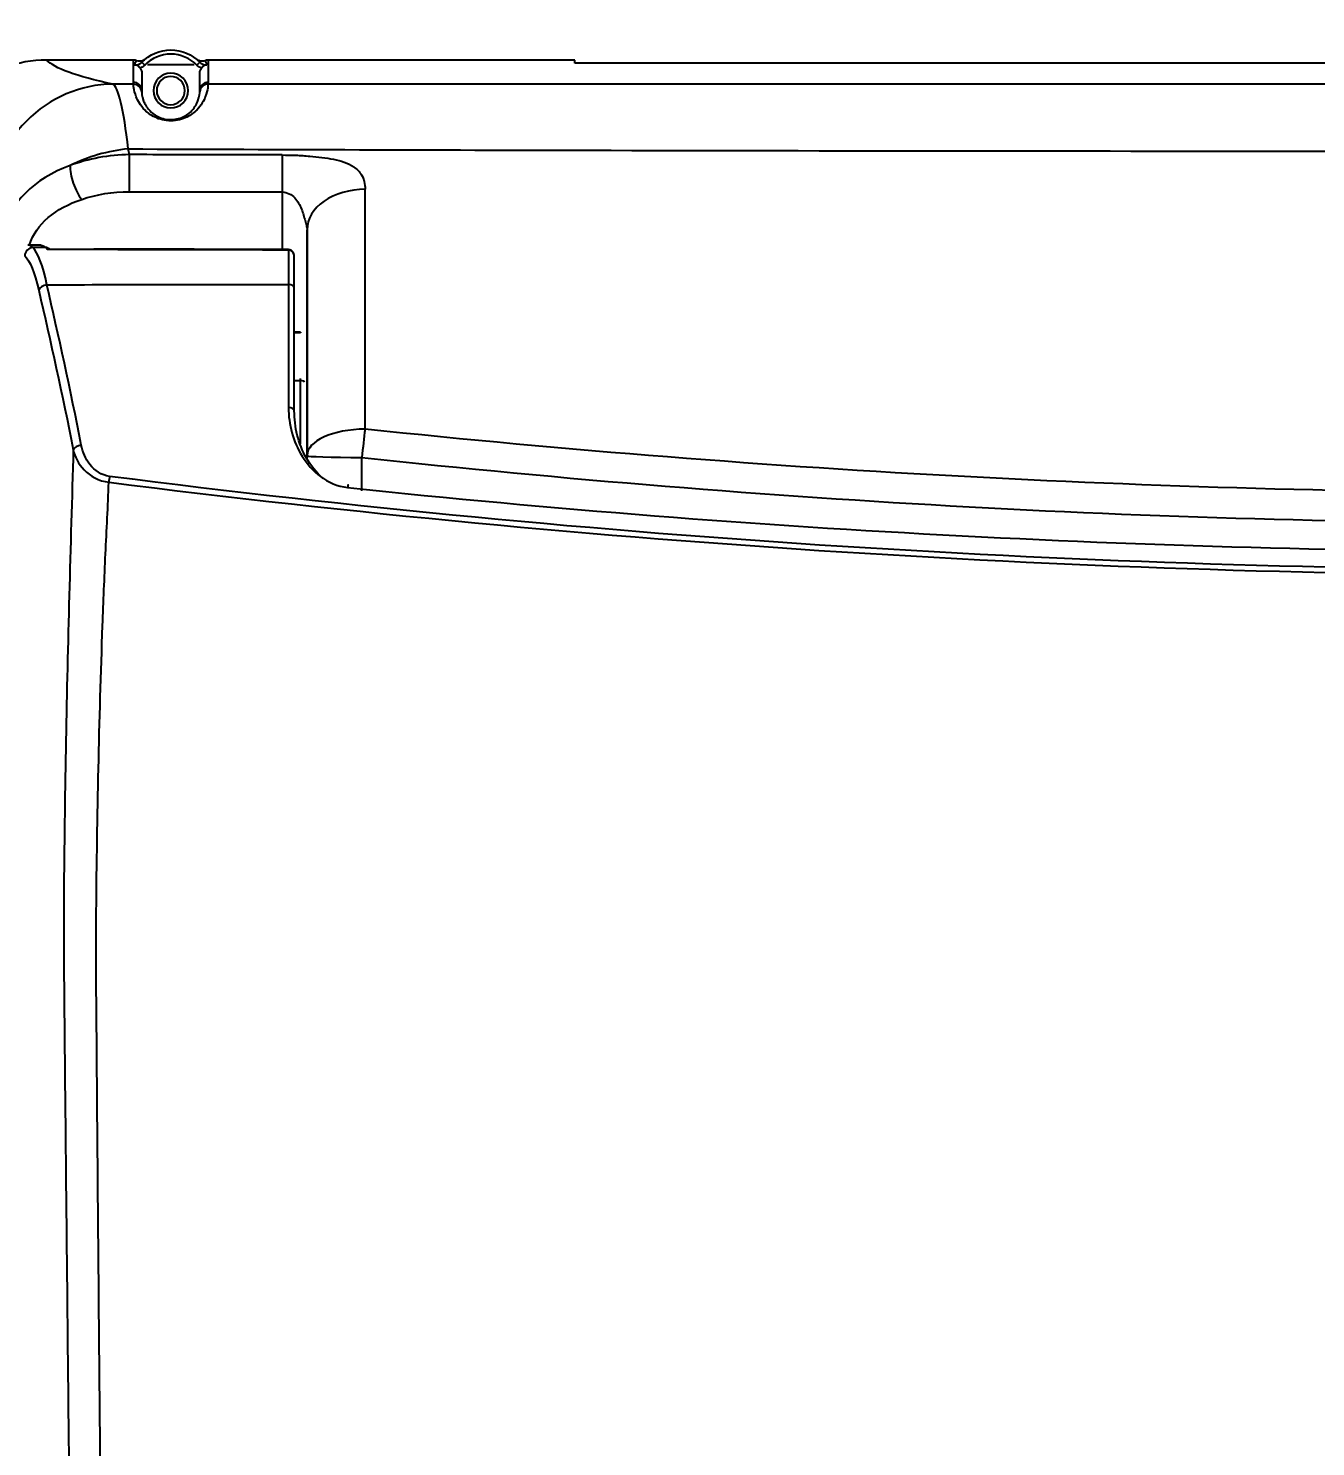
# Model space of a CAD drawing. Header units: millimetres. Extents: x 28 to 2369, y -329 to 1679.
# Drawn here: x 1037.6 to 1193, y 1214.6 to 1385.9 of the extents above; entities that cross this region are included whole.
import ezdxf

# ---------------------------------------------------------------- set-up
doc = ezdxf.new("R2010")
doc.units = ezdxf.units.MM
doc.layers.get('Defpoints').update_dxf_attribs({"linetype": 'CONTINUOUS'})
doc.layers.add('1LINE', color=7, linetype='CONTINUOUS')
doc.styles.add('Annotative', font='malgun.ttf')
doc.dimstyles.new('WOO', dxfattribs={"dimtxt": 20, "dimasz": 2, "dimexe": 1.25, "dimexo": 0.3, "dimgap": 1, "dimtad": 1, "dimdec": 1, "dimzin": 1, "dimdsep": 46, "dimtxsty": 'Annotative', "dimcen": 0, "dimclrd": 1, "dimclre": 1, "dimclrt": 2, "dimadec": 0, "dimazin": 0, "dimtfac": 1, "dimtdec": 1, "dimtofl": 0, "dimtmove": 0, "dimatfit": 3, "dimfxl": 0, "dimarcsym": 0})

# ---------------------------------------------------------------- blocks, each defined once
blk = doc.blocks.new('*D10')
at = {"layer": '1LINE', "color": 1, "lineweight": -2}
for p, q in [((959.77, 1338.15), (959.77, 1509.31)), ((1424.69, 1367.08), (1424.69, 1509.31)), ((961.77, 1508.06), (1422.69, 1508.06))]:
    blk.add_line(p, q, dxfattribs=at)
at = {"layer": '1LINE', "color": 1}
for points in [[(961.77, 1508.39), (961.77, 1507.73), (959.77, 1508.06)], [(1422.69, 1508.39), (1422.69, 1507.73), (1424.69, 1508.06)]]:
    blk.add_solid(points, dxfattribs=at)
at = {"layer": 'Defpoints', "color": 0}
for p in [(1424.69, 1508.06), (1424.69, 1366.78), (959.77, 1337.85)]:
    blk.add_point(p, dxfattribs=at)
at = {"layer": '1LINE', "color": 2, "insert": (1192.23, 1519.39), "char_height": 20, "attachment_point": 5, "style": 'Annotative'}
blk.add_mtext('464', dxfattribs=at)
blk = doc.blocks.new('*D16')
at = {"layer": '1LINE', "color": 1, "lineweight": -2}
for p, q in [((1025.13, 1370.2), (1025.13, 1452.57)), ((1424.69, 1367.58), (1424.69, 1452.57)), ((1027.13, 1451.32), (1422.69, 1451.32))]:
    blk.add_line(p, q, dxfattribs=at)
at = {"layer": '1LINE', "color": 1}
for points in [[(1027.13, 1451.65), (1027.13, 1450.99), (1025.13, 1451.32)], [(1422.69, 1451.65), (1422.69, 1450.99), (1424.69, 1451.32)]]:
    blk.add_solid(points, dxfattribs=at)
at = {"layer": 'Defpoints', "color": 0}
for p in [(1424.69, 1451.32), (1025.13, 1369.9), (1424.69, 1367.28)]:
    blk.add_point(p, dxfattribs=at)
at = {"layer": '1LINE', "color": 2, "insert": (1224.91, 1462.65), "char_height": 20, "attachment_point": 5, "style": 'Annotative'}
blk.add_mtext('400', dxfattribs=at)

msp = doc.modelspace()

# ---------------------------------------------------------------- linework, layer by layer
at = {"layer": '1LINE'}
for p, q in [((1039.85, 1382.03), (1039.85, 1382.03)), ((1050.33, 1382.03), (1050.33, 1382.03)), ((1051.32, 1381.77), (1051.68, 1381.42)), ((1058.34, 1381.77), (1057.98, 1381.42)), ((1059.33, 1382.03), (1059.33, 1382.03)), ((1039.17, 1359.69), (1037.65, 1359.69)), ((1069.04, 1359.15), (1069.04, 1359.13)), ((1069.04, 1359.14), (1069.04, 1359.13)), ((1070.48, 1349.17), (1069.74, 1349.17)), ((1070.48, 1349.17), (1070.48, 1349.1)), ((1070.48, 1349.1), (1069.74, 1349.1)), ((1071.28, 1340.21), (1071.28, 1347.31)), ((1070.48, 1343.33), (1069.74, 1343.33)), ((1070.48, 1343.33), (1070.48, 1343.59)), ((1070.48, 1335.7), (1070.48, 1343.33)), ((1071.28, 1333.99), (1071.28, 1340.21))]:
    msp.add_line(p, q, dxfattribs=at)
at = {"layer": '1LINE', "extrusion": (0, 0, -1)}
for radius in [2.1, 1.7]:
    msp.add_circle((-1054.83, 1378.35), radius, dxfattribs=at)
msp.add_arc((-1054.83, 1378.35), 4.9, 44.2712, 135.7288, dxfattribs=at)
at = {"layer": '1LINE'}
msp.add_arc((1054.83, 1378.35), 4.4, 44.2712, 135.7288, dxfattribs=at)
for centre, major_axis, ratio, start_param, end_param in [((1047.85, 1364.14), (-3.18, -14.66), 0.983811, 3.358362, 4.929434), ((1050.33, 1378.35), (1, 0), 0.999257, 0, 1.570796), ((1050.32, 1378.12), (0.999, 0.049), 0.999255, 0.00792, 1.508694), ((1059.33, 1378.35), (-1, 0), 0.999257, 4.712389, 6.283185), ((1059.34, 1378.14), (-0.999, 0.049), 0.999255, 4.774363, 6.283258), ((1049.66, 1360.23), (-14.64, -3.25), 0.730475, 4.549319, 5.041896), ((1049.83, 1368.42), (0.01, 3), 0.002155, 3.849771, 5.535886), ((1044.07, 1367.49), (-0.98, 2.84), 0.351197, 0.761712, 2.364684), ((1038.19, 1358.42), (0.665, 0.747), 0.957771, 0.748405, 2.308125), ((1039.72, 1358.91), (-0.331, -0.374), 0.957574, 3.044498, 3.88758), ((1039.88, 1354.29), (0.975, 0.221), 0.610565, 1.424869, 2.840821), ((1069.04, 1354.51), (0.7, 0), 0.620566, 0, 1.564529), ((1070.48, 1343.16), (-0.5, 0), 0.344065, 3.141593, 4.712389), ((1069.04, 1339.69), (0.7, 0), 0.550879, 0, 1.565114), ((1078.28, 1334.28), (-7, 0), 0.457169, 4.713059, 6.283185), ((1078.28, 1334.28), (-0.7, -6.97), 0.05184, 4.240205, 4.749417), ((1044.02, 1335.03), (0.981, 0.193), 0.51643, 1.4634, 2.832714), ((1078.28, 1334.28), (-7, 0), 0.031728, 0, 1.515537), ((1047.44, 1331.27), (0.127, 0.992), 0.06864, 1.044003, 1.778628), ((1076.15, 1330.07), (0.073, 0.696), 0.057396, 5.24814, 7.325621)]:
    msp.add_ellipse(centre, major_axis=major_axis, ratio=ratio, start_param=start_param, end_param=end_param, dxfattribs=at)
for points, knots in [([(1039.85, 1382.03), (1036.37, 1382.03), (1032.99, 1380.81), (1027.64, 1376.41), (1025.8, 1373.31), (1025.13, 1369.9)], [0, 0, 0, 0, 0.5, 0.5, 1, 1, 1, 1]), ([(1050.33, 1382.03), (1049.99, 1382.03), (1049.66, 1382.03), (1047.99, 1382.03), (1046.66, 1382.03), (1043.5, 1382.03), (1041.67, 1382.03), (1039.85, 1382.03)], [0, 0, 0, 0, 0.095408, 0.095408, 0.47704, 0.47704, 1, 1, 1, 1]), ([(1050.33, 1379.35), (1050.33, 1379.37), (1050.33, 1379.4), (1050.33, 1379.53), (1050.33, 1379.63), (1050.33, 1380.14), (1050.33, 1380.55), (1050.33, 1381.17), (1050.33, 1381.37), (1050.33, 1381.73), (1050.33, 1381.88), (1050.33, 1382.03)], [0, 0, 0, 0, 0.028756, 0.028756, 0.143779, 0.143779, 0.603873, 0.603873, 0.831445, 0.831445, 1, 1, 1, 1]), ([(1050.46, 1381.47), (1050.48, 1381.51), (1050.5, 1381.55), (1050.54, 1381.63), (1050.56, 1381.68), (1050.62, 1381.8), (1050.66, 1381.88), (1050.69, 1381.96)], [0, 0, 0, 0, 0.219241, 0.219241, 0.502581, 0.502581, 1, 1, 1, 1]), ([(1050.46, 1381.47), (1050.55, 1381.46), (1050.64, 1381.46), (1050.84, 1381.49), (1050.95, 1381.52), (1051.15, 1381.62), (1051.24, 1381.69), (1051.32, 1381.77)], [0, 0, 0, 0, 0.277359, 0.277359, 0.638635, 0.638635, 1, 1, 1, 1]), ([(1051.7, 1382.12), (1051.61, 1382.05), (1051.51, 1381.99), (1051.3, 1381.91), (1051.19, 1381.89), (1050.97, 1381.89), (1050.85, 1381.9), (1050.73, 1381.94), (1050.71, 1381.95), (1050.69, 1381.96)], [0, 0, 0, 0, 0.316464, 0.316464, 0.632868, 0.632868, 0.949051, 0.949051, 1, 1, 1, 1]), ([(1051.7, 1382.12), (1051.64, 1382.07), (1051.58, 1382.01), (1051.48, 1381.92), (1051.44, 1381.89), (1051.37, 1381.82), (1051.35, 1381.8), (1051.32, 1381.77)], [0, 0, 0, 0, 0.50137, 0.50137, 0.784776, 0.784776, 1, 1, 1, 1]), ([(1058.96, 1381.96), (1058.86, 1381.92), (1058.74, 1381.89), (1058.52, 1381.88), (1058.41, 1381.9), (1058.19, 1381.97), (1058.09, 1382.02), (1057.98, 1382.09), (1057.97, 1382.11), (1057.96, 1382.12)], [0, 0, 0, 0, 0.315934, 0.315934, 0.631961, 0.631961, 0.948252, 0.948252, 1, 1, 1, 1]), ([(1058.34, 1381.77), (1058.31, 1381.8), (1058.28, 1381.82), (1058.22, 1381.89), (1058.18, 1381.92), (1058.08, 1382.01), (1058.02, 1382.07), (1057.96, 1382.12)], [0, 0, 0, 0, 0.215224, 0.215224, 0.49863, 0.49863, 1, 1, 1, 1]), ([(1058.34, 1381.77), (1058.41, 1381.69), (1058.51, 1381.62), (1058.71, 1381.52), (1058.82, 1381.49), (1059.02, 1381.46), (1059.1, 1381.46), (1059.19, 1381.47)], [0, 0, 0, 0, 0.361385, 0.361385, 0.72268, 0.72268, 1, 1, 1, 1]), ([(1059.33, 1382.03), (1059.27, 1382.03), (1059.2, 1382.02), (1059.08, 1382), (1059.02, 1381.98), (1058.96, 1381.96)], [0, 0, 0, 0, 0.500003, 0.500003, 1, 1, 1, 1]), ([(1058.96, 1381.96), (1059, 1381.88), (1059.04, 1381.8), (1059.1, 1381.68), (1059.12, 1381.63), (1059.16, 1381.55), (1059.17, 1381.51), (1059.19, 1381.47)], [0, 0, 0, 0, 0.497419, 0.497419, 0.780759, 0.780759, 1, 1, 1, 1]), ([(1059.33, 1382.03), (1059.33, 1382.01), (1059.33, 1381.99), (1059.33, 1381.87), (1059.33, 1381.76), (1059.33, 1381.25), (1059.33, 1380.84), (1059.33, 1380.07), (1059.33, 1379.71), (1059.33, 1379.35)], [0, 0, 0, 0, 0.021284, 0.021284, 0.136308, 0.136308, 0.596401, 0.596401, 1, 1, 1, 1]), ([(1103.61, 1382.03), (1096.96, 1382.03), (1090.32, 1382.03), (1083.34, 1382.03), (1083.01, 1382.03), (1081.34, 1382.03), (1080.01, 1382.03), (1073.34, 1382.03), (1068.01, 1382.03), (1061.56, 1382.03), (1060.44, 1382.03), (1059.33, 1382.03)], [0, 0, 0, 0, 0.450101, 0.450101, 0.472685, 0.472685, 0.563024, 0.563024, 0.924377, 0.924377, 1, 1, 1, 1]), ([(1051.13, 1381.06), (1051.09, 1381.11), (1051.05, 1381.16), (1050.95, 1381.25), (1050.89, 1381.3), (1050.74, 1381.39), (1050.64, 1381.43), (1050.52, 1381.46), (1050.5, 1381.47), (1050.47, 1381.47), (1050.47, 1381.47), (1050.46, 1381.47)], [0, 0, 0, 0, 0.19653, 0.19653, 0.44842, 0.44842, 0.869813, 0.869813, 0.995326, 0.995326, 1, 1, 1, 1]), ([(1051.68, 1381.42), (1051.56, 1381.3), (1051.42, 1381.2), (1051.22, 1381.1), (1051.18, 1381.08), (1051.13, 1381.06)], [0, 0, 0, 0, 0.771351, 0.771351, 1, 1, 1, 1]), ([(1051.13, 1381.06), (1051.13, 1381.05), (1051.14, 1381.05), (1051.21, 1380.95), (1051.26, 1380.85), (1051.31, 1380.65), (1051.33, 1380.56), (1051.33, 1380.46)], [0, 0, 0, 0, 0.03091, 0.03091, 0.559363, 0.559363, 1, 1, 1, 1]), ([(1051.33, 1380.46), (1051.33, 1380.44), (1051.33, 1380.41), (1051.33, 1380.28), (1051.33, 1380.18), (1051.33, 1379.67), (1051.33, 1379.26), (1051.33, 1378.68), (1051.33, 1378.51), (1051.33, 1378.35)], [0, 0, 0, 0, 0.036416, 0.036416, 0.18208, 0.18208, 0.764736, 0.764736, 1, 1, 1, 1]), ([(1057.64, 1381.46), (1056.7, 1381.46), (1055.77, 1381.46), (1053.89, 1381.46), (1052.95, 1381.46), (1052.01, 1381.46)], [0, 0, 0, 0, 0.5, 0.5, 1, 1, 1, 1]), ([(1058.52, 1381.06), (1058.48, 1381.08), (1058.43, 1381.1), (1058.24, 1381.2), (1058.1, 1381.3), (1057.98, 1381.42)], [0, 0, 0, 0, 0.228607, 0.228607, 1, 1, 1, 1]), ([(1058.33, 1380.46), (1058.33, 1380.58), (1058.35, 1380.69), (1058.42, 1380.89), (1058.47, 1380.98), (1058.52, 1381.06)], [0, 0, 0, 0, 0.527855, 0.527855, 1, 1, 1, 1]), ([(1058.33, 1378.35), (1058.33, 1378.37), (1058.33, 1378.4), (1058.33, 1378.53), (1058.33, 1378.63), (1058.33, 1379.14), (1058.33, 1379.55), (1058.33, 1380.13), (1058.33, 1380.3), (1058.33, 1380.46)], [0, 0, 0, 0, 0.036416, 0.036416, 0.18208, 0.18208, 0.764736, 0.764736, 1, 1, 1, 1]), ([(1059.19, 1381.47), (1059.19, 1381.47), (1059.19, 1381.47), (1059.16, 1381.47), (1059.13, 1381.46), (1059.01, 1381.43), (1058.92, 1381.39), (1058.76, 1381.3), (1058.7, 1381.25), (1058.6, 1381.16), (1058.56, 1381.11), (1058.52, 1381.06)], [0, 0, 0, 0, 0.004674, 0.004674, 0.130187, 0.130187, 0.55158, 0.55158, 0.80347, 0.80347, 1, 1, 1, 1]), ([(1104.11, 1381.66), (1104.06, 1381.66), (1104, 1381.66), (1103.89, 1381.66), (1103.84, 1381.66), (1103.76, 1381.67), (1103.72, 1381.67), (1103.66, 1381.67), (1103.64, 1381.67), (1103.62, 1381.68), (1103.61, 1381.68), (1103.61, 1381.68)], [0, 0, 0, 0, 0.214839, 0.214839, 0.429669, 0.429669, 0.644637, 0.644637, 0.859763, 0.859763, 1, 1, 1, 1]), ([(1224.78, 1381.66), (1204.76, 1381.66), (1184.74, 1381.66), (1144.71, 1381.66), (1124.69, 1381.66), (1104.49, 1381.66), (1104.3, 1381.66), (1104.11, 1381.66)], [0, 0, 0, 0, 0.497663, 0.497663, 0.995326, 0.995326, 1, 1, 1, 1]), ([(1049.7, 1371.31), (1049.43, 1373.7), (1049.13, 1375.56), (1048.49, 1378.25), (1048.17, 1378.99), (1047.85, 1379.12)], [0, 0, 0, 0, 0.5, 0.5, 1, 1, 1, 1]), ([(1059.32, 1379.13), (1059.32, 1379.02), (1059.35, 1378.5), (1058.82, 1377.15), (1058.55, 1376.59), (1057.66, 1375.71), (1057.28, 1375.41), (1056.27, 1374.9), (1055.58, 1374.7), (1054.14, 1374.69), (1053.45, 1374.88), (1052.4, 1375.39), (1052.02, 1375.69), (1051.13, 1376.57), (1050.85, 1377.13), (1050.31, 1378.49), (1050.34, 1379.01), (1050.33, 1379.13)], [0, 0, 0, 0, 0.25, 0.25, 0.375, 0.375, 0.4375, 0.4375, 0.5, 0.5, 0.5625, 0.5625, 0.625, 0.625, 0.75, 0.75, 1, 1, 1, 1]), ([(1051.33, 1378.35), (1051.33, 1378.33), (1051.33, 1378.31), (1051.33, 1378.25), (1051.33, 1378.21), (1051.33, 1378.18)], [0, 0, 0, 0, 0.350134, 0.350134, 1, 1, 1, 1]), ([(1058.32, 1378.18), (1058.32, 1378.2), (1058.33, 1378.22), (1058.33, 1378.27), (1058.33, 1378.31), (1058.33, 1378.35)], [0, 0, 0, 0, 0.352204, 0.352204, 1, 1, 1, 1]), ([(1224.78, 1379.14), (1211.76, 1379.14), (1198.75, 1379.14), (1158.97, 1379.13), (1132.2, 1379.13), (1090.06, 1379.13), (1074.69, 1379.13), (1059.32, 1379.13)], [0, 0, 0, 0, 0.235936, 0.235936, 0.721324, 0.721324, 1, 1, 1, 1]), ([(1051.33, 1378.18), (1051.34, 1378.1), (1051.31, 1377.73), (1051.68, 1376.77), (1051.87, 1376.37), (1052.51, 1375.71), (1052.78, 1375.47), (1053.58, 1375.04), (1054.17, 1374.84), (1055.5, 1374.85), (1056.09, 1375.05), (1056.88, 1375.48), (1057.15, 1375.71), (1057.79, 1376.38), (1057.97, 1376.78), (1058.34, 1377.74), (1058.32, 1378.1), (1058.32, 1378.18)], [0, 0, 0, 0, 0.25, 0.25, 0.375, 0.375, 0.4375, 0.4375, 0.5, 0.5, 0.5625, 0.5625, 0.625, 0.625, 0.75, 0.75, 1, 1, 1, 1]), ([(1049.7, 1371.31), (1068.29, 1371.24), (1086.88, 1371.18), (1132.23, 1371.09), (1158.99, 1371.06), (1198.76, 1371.04), (1211.77, 1371.04), (1224.78, 1371.03)], [0, 0, 0, 0, 0.318561, 0.318561, 0.777088, 0.777088, 1, 1, 1, 1]), ([(1068.28, 1370.58), (1065.88, 1370.59), (1063.47, 1370.59), (1057.32, 1370.6), (1053.58, 1370.61), (1049.84, 1370.62)], [0, 0, 0, 0, 0.391451, 0.391451, 1, 1, 1, 1]), ([(1068.28, 1370.58), (1068.82, 1370.57), (1069.93, 1370.56), (1072.01, 1370.41), (1074, 1370.2), (1075.8, 1369.75), (1077.04, 1369.15), (1077.84, 1368.29), (1078.24, 1367.34), (1078.27, 1366.75), (1078.29, 1366.44)], [0, 0, 0, 0, 0.121653, 0.253041, 0.472883, 0.577269, 0.684443, 0.810454, 0.900987, 1, 1, 1, 1]), ([(1078.29, 1366.44), (1076.46, 1366.44), (1074.63, 1365.91), (1072.03, 1364.1), (1071.28, 1362.82), (1071.28, 1361.53)], [0, 0, 0, 0, 0.5, 0.5, 1, 1, 1, 1]), ([(1049.83, 1366.14), (1053.57, 1366.13), (1057.31, 1366.12), (1063.46, 1366.11), (1065.87, 1366.11), (1068.28, 1366.11)], [0, 0, 0, 0, 0.60855, 0.60855, 1, 1, 1, 1]), ([(1068.28, 1366.11), (1068.9, 1366.1), (1069.41, 1365.8), (1070.16, 1365.01), (1070.41, 1364.52), (1070.79, 1363.56), (1070.92, 1363.09), (1071.09, 1362.47), (1071.15, 1362.28), (1071.23, 1361.91), (1071.28, 1361.74), (1071.28, 1361.53)], [0, 0, 0, 0, 0.25, 0.25, 0.5, 0.5, 0.75, 0.75, 0.875, 0.875, 1, 1, 1, 1]), ([(1071.28, 1334.2), (1071.28, 1338.48), (1071.28, 1342.56), (1071.28, 1349.27), (1071.28, 1351.99), (1071.28, 1357.03), (1071.28, 1359.35), (1071.28, 1361.53)], [0, 0, 0, 0, 0.408957, 0.408957, 0.704478, 0.704478, 1, 1, 1, 1]), ([(1038.19, 1359.4), (1038.17, 1359.41), (1038.16, 1359.42), (1038.14, 1359.44), (1038.14, 1359.44), (1038.14, 1359.44)], [0, 0, 0, 0, 0.999836, 0.999836, 1, 1, 1, 1]), ([(1039.72, 1359.4), (1039.63, 1359.4), (1039.53, 1359.4), (1039.4, 1359.4), (1039.36, 1359.4), (1039.32, 1359.4), (1039.32, 1359.4), (1039.31, 1359.4), (1039.31, 1359.4), (1038.94, 1359.4), (1038.56, 1359.4), (1038.19, 1359.4)], [0, 0, 0, 0, 0.190784, 0.190784, 0.25814, 0.25814, 0.26656, 0.26656, 0.268665, 0.268665, 1, 1, 1, 1]), ([(1040.09, 1359.25), (1040.07, 1359.27), (1040.06, 1359.28), (1040.03, 1359.29), (1040.02, 1359.29), (1039.97, 1359.27), (1039.94, 1359.24), (1039.91, 1359.2), (1039.91, 1359.2), (1039.91, 1359.2)], [0, 0, 0, 0, 0.283573, 0.283573, 0.502172, 0.502172, 0.992176, 0.992176, 1, 1, 1, 1]), ([(1039.91, 1359.2), (1039.92, 1359.2), (1039.92, 1359.2), (1040.02, 1359.21), (1040.12, 1359.21), (1040.22, 1359.21)], [0, 0, 0, 0, 0.025107, 0.025107, 1, 1, 1, 1]), ([(1039.91, 1359.2), (1040.09, 1359.2), (1040.26, 1359.2), (1040.77, 1359.2), (1041.11, 1359.2), (1042.77, 1359.19), (1044.11, 1359.19), (1045.44, 1359.19), (1045.44, 1359.19), (1045.44, 1359.19)], [0, 0, 0, 0, 0.095155, 0.095155, 0.276118, 0.276118, 0.99997, 0.99997, 1, 1, 1, 1]), ([(1045.44, 1359.19), (1050.77, 1359.18), (1056.11, 1359.18), (1061.88, 1359.16), (1062.32, 1359.15), (1064.85, 1359.15), (1066.95, 1359.14), (1069.04, 1359.13)], [0, 0, 0, 0, 0.677853, 0.677853, 0.733837, 0.733837, 1, 1, 1, 1]), ([(1069.74, 1358.23), (1069.74, 1358.29), (1069.73, 1358.46), (1069.67, 1358.71), (1069.53, 1358.93), (1069.38, 1359.05), (1069.22, 1359.14), (1069.1, 1359.15), (1069.04, 1359.14)], [0, 0, 0, 0, 0.179101, 0.48764, 0.631264, 0.757432, 0.889339, 1, 1, 1, 1]), ([(1069.74, 1358.23), (1069.74, 1358.23), (1069.74, 1358.23), (1069.74, 1358.24), (1069.74, 1358.24), (1069.74, 1358.24), (1069.74, 1358.24), (1069.74, 1358.25), (1069.74, 1358.25), (1069.74, 1358.26), (1069.74, 1358.26), (1069.74, 1358.27), (1069.74, 1358.27), (1069.74, 1358.29), (1069.74, 1358.3), (1069.74, 1358.32), (1069.74, 1358.33), (1069.73, 1358.36), (1069.73, 1358.37), (1069.73, 1358.42), (1069.72, 1358.45), (1069.71, 1358.52), (1069.69, 1358.56), (1069.65, 1358.7), (1069.6, 1358.8), (1069.47, 1358.95), (1069.4, 1359.01), (1069.28, 1359.08), (1069.24, 1359.09), (1069.18, 1359.11), (1069.15, 1359.12), (1069.09, 1359.13), (1069.07, 1359.13), (1069.04, 1359.13)], [0, 0, 0, 0, 0.004172, 0.004172, 0.009005, 0.009005, 0.013239, 0.013239, 0.019455, 0.019455, 0.028585, 0.028585, 0.041999, 0.041999, 0.061739, 0.061739, 0.090909, 0.090909, 0.13448, 0.13448, 0.201315, 0.201315, 0.312428, 0.312428, 0.572876, 0.572876, 0.787351, 0.787351, 0.879839, 0.879839, 0.943073, 0.943073, 1, 1, 1, 1]), ([(1069.05, 1354.94), (1069.05, 1352.54), (1069.05, 1350.11), (1069.05, 1346.39), (1069.05, 1345.14), (1069.04, 1343.57), (1069.04, 1343.25), (1069.04, 1342.78), (1069.04, 1342.62), (1069.04, 1342.38), (1069.04, 1342.31), (1069.04, 1342.23), (1069.04, 1342.22), (1069.04, 1342.22), (1069.04, 1342.21), (1069.04, 1342.19), (1069.04, 1342.17), (1069.04, 1342.07), (1069.04, 1341.99), (1069.04, 1341.59), (1069.04, 1341.28), (1069.04, 1340.66), (1069.04, 1340.37), (1069.04, 1340.08)], [0, 0, 0, 0, 0.499566, 0.499566, 0.749729, 0.749729, 0.812292, 0.812292, 0.843573, 0.843573, 0.859214, 0.859214, 0.859458, 0.859458, 0.860436, 0.860436, 0.864346, 0.864346, 0.879987, 0.879987, 0.94255, 0.94255, 1, 1, 1, 1]), ([(1069.74, 1339.69), (1069.74, 1339.99), (1069.74, 1340.28), (1069.74, 1340.89), (1069.74, 1341.2), (1069.74, 1341.6), (1069.74, 1341.68), (1069.74, 1341.78), (1069.74, 1341.8), (1069.74, 1341.82), (1069.74, 1341.82), (1069.74, 1341.83), (1069.74, 1341.83), (1069.74, 1341.91), (1069.74, 1341.99), (1069.74, 1342.23), (1069.74, 1342.39), (1069.74, 1342.86), (1069.74, 1343.17), (1069.74, 1344.74), (1069.74, 1345.99), (1069.74, 1349.69), (1069.74, 1352.12), (1069.74, 1354.51)], [0, 0, 0, 0, 0.057449, 0.057449, 0.120012, 0.120012, 0.135652, 0.135652, 0.139562, 0.139562, 0.14054, 0.14054, 0.140784, 0.140784, 0.156425, 0.156425, 0.187706, 0.187706, 0.250268, 0.250268, 0.500429, 0.500429, 1, 1, 1, 1]), ([(1224.78, 844.68), (1212.04, 844.68), (1199.23, 846.91), (1175.26, 854.47), (1163.93, 859.8), (1147.73, 869.63), (1142.46, 873.24), (1132.45, 880.93), (1127.68, 885.02), (1118.58, 893.67), (1114.24, 898.22), (1105.95, 907.71), (1101.98, 912.69), (1090.77, 927.94), (1084.2, 938.58), (1075.75, 955.27), (1073.25, 961), (1069.51, 969.6), (1068.29, 972.48), (1066.12, 978.38), (1065.15, 981.39), (1063.19, 987.4), (1062.15, 990.38), (1060.17, 996.38), (1059.26, 999.41), (1056.73, 1008.53), (1055.29, 1014.65), (1052.92, 1023.8), (1052.19, 1026.86), (1050.93, 1033), (1050.37, 1036.09), (1048.64, 1045.33), (1047.5, 1051.49), (1045.9, 1060.75), (1045.4, 1063.84), (1044.55, 1070.05), (1044.18, 1073.16), (1043.06, 1082.49), (1042.34, 1088.71), (1040.31, 1107.39), (1039.06, 1119.86), (1036, 1157.35), (1034.84, 1182.34), (1034.13, 1219.82), (1033.98, 1232.31), (1033.65, 1257.26), (1033.5, 1269.74), (1033.25, 1294.67), (1033.19, 1307.12), (1033.28, 1321.12), (1033.29, 1322.68), (1033.31, 1325.79), (1033.32, 1327.35), (1033.4, 1331.98), (1033.49, 1335.02), (1033.9, 1343.77), (1034.33, 1349.21), (1034.93, 1354.11)], [0, 0, 0, 0, 0.0625, 0.0625, 0.125, 0.125, 0.15625, 0.15625, 0.1875, 0.1875, 0.21875, 0.21875, 0.25, 0.25, 0.3125, 0.3125, 0.34375, 0.34375, 0.359375, 0.359375, 0.375, 0.375, 0.390625, 0.390625, 0.40625, 0.40625, 0.4375, 0.4375, 0.453125, 0.453125, 0.46875, 0.46875, 0.5, 0.5, 0.515625, 0.515625, 0.53125, 0.53125, 0.5625, 0.5625, 0.625, 0.625, 0.75, 0.75, 0.8125, 0.8125, 0.875, 0.875, 0.9375, 0.9375, 0.945313, 0.945313, 0.953125, 0.953125, 0.96875, 0.96875, 1, 1, 1, 1]), ([(1069.04, 1340.08), (1069.04, 1338.05), (1069.57, 1336.02), (1071.26, 1333.29), (1071.99, 1332.44), (1073.81, 1331.07), (1074.94, 1330.56), (1076.15, 1330.43)], [0, 0, 0, 0, 0.5, 0.5, 0.75, 0.75, 1, 1, 1, 1]), ([(1073.28, 1331.48), (1073.25, 1331.51), (1073.22, 1331.53), (1072.36, 1332.24), (1071.71, 1333.09), (1070.2, 1335.76), (1069.74, 1337.73), (1069.74, 1339.69)], [0, 0, 0, 0, 0.011588, 0.011588, 0.341058, 0.341058, 1, 1, 1, 1]), ([(1047.44, 1331.77), (1046.45, 1331.9), (1045.63, 1332.5), (1044.52, 1333.91), (1044.19, 1334.72), (1044.03, 1335.56)], [0, 0, 0, 0, 0.5, 0.5, 1, 1, 1, 1]), ([(1043.06, 1335), (1042.91, 1329.12), (1042.73, 1323.26), (1042.41, 1311.57), (1042.27, 1305.72), (1042.06, 1294.03), (1041.98, 1288.18), (1041.88, 1276.47), (1041.94, 1270.61), (1042.11, 1253.03), (1042.23, 1241.3), (1042.47, 1217.83), (1042.57, 1206.09), (1043.27, 1170.84), (1044.4, 1147.29), (1047.34, 1111.93), (1048.5, 1100.13), (1050.44, 1082.44), (1051.13, 1076.55), (1052.59, 1064.79), (1053.6, 1058.95), (1056.7, 1041.46), (1059.24, 1029.87), (1063.47, 1012.58), (1064.98, 1006.83), (1068.24, 995.38), (1069.98, 989.68), (1073.87, 978.34), (1076.1, 972.77), (1080.82, 961.8), (1083.32, 956.39), (1091.47, 940.5), (1097.76, 930.36), (1112, 910.97), (1119.85, 901.86), (1136.97, 885.41), (1146.31, 878.05), (1161.64, 868.46), (1166.96, 865.49), (1177.82, 860.27), (1183.39, 858), (1194.81, 854.21), (1200.7, 852.67), (1209.66, 851.02), (1212.66, 850.58), (1218.7, 849.95), (1221.78, 849.76), (1224.78, 849.71)], [0, 0, 0, 0, 0.03125, 0.03125, 0.0625, 0.0625, 0.09375, 0.09375, 0.125, 0.125, 0.1875, 0.1875, 0.25, 0.25, 0.375, 0.375, 0.4375, 0.4375, 0.46875, 0.46875, 0.5, 0.5, 0.5625, 0.5625, 0.59375, 0.59375, 0.625, 0.625, 0.65625, 0.65625, 0.6875, 0.6875, 0.75, 0.75, 0.8125, 0.8125, 0.875, 0.875, 0.90625, 0.90625, 0.9375, 0.9375, 0.96875, 0.96875, 0.984375, 0.984375, 1, 1, 1, 1]), ([(1043.06, 1335), (1043.27, 1334.13), (1043.68, 1333.3), (1045.08, 1331.83), (1046.11, 1331.21), (1047.35, 1331.07)], [0, 0, 0, 0, 0.5, 0.5, 1, 1, 1, 1]), ([(1077.89, 1334.05), (1102.26, 1331.45), (1126.7, 1329.44), (1175.7, 1326.77), (1200.23, 1326.12), (1224.78, 1326.12)], [0, 0, 0, 0, 0.5, 0.5, 1, 1, 1, 1]), ([(1224.78, 853.19), (1218.78, 853.26), (1212.85, 853.92), (1201.09, 856.1), (1195.3, 857.62), (1184.08, 861.38), (1178.61, 863.63), (1167.94, 868.81), (1162.72, 871.76), (1147.7, 881.25), (1138.56, 888.54), (1125.99, 900.74), (1121.99, 905.02), (1114.32, 913.93), (1110.64, 918.6), (1100.21, 932.93), (1094.06, 942.92), (1086.11, 958.57), (1083.67, 963.9), (1079.04, 974.69), (1076.89, 980.19), (1071.23, 996.93), (1068.15, 1008.21), (1062.59, 1030.89), (1060.16, 1042.29), (1057.13, 1059.5), (1056.16, 1065.24), (1054.74, 1076.81), (1054.08, 1082.6), (1052.18, 1100), (1051.04, 1111.61), (1048.16, 1146.39), (1047.05, 1169.55), (1046.37, 1204.23), (1046.3, 1215.78), (1046.09, 1238.87), (1045.99, 1250.41), (1045.86, 1267.71), (1045.79, 1273.47), (1045.89, 1284.99), (1045.98, 1290.75), (1046.23, 1302.26), (1046.39, 1308.02), (1046.71, 1316.65), (1046.82, 1319.53), (1047.09, 1325.29), (1047.25, 1328.18), (1047.35, 1331.07)], [0, 0, 0, 0, 0.03125, 0.03125, 0.0625, 0.0625, 0.09375, 0.09375, 0.125, 0.125, 0.1875, 0.1875, 0.21875, 0.21875, 0.25, 0.25, 0.3125, 0.3125, 0.34375, 0.34375, 0.375, 0.375, 0.4375, 0.4375, 0.5, 0.5, 0.53125, 0.53125, 0.5625, 0.5625, 0.625, 0.625, 0.75, 0.75, 0.8125, 0.8125, 0.875, 0.875, 0.90625, 0.90625, 0.9375, 0.9375, 0.96875, 0.96875, 0.984375, 0.984375, 1, 1, 1, 1])]:
    msp.add_open_spline(points, degree=3, knots=knots, dxfattribs=at)
for points, degree in [([(1050.33, 1382.03), (1039.85, 1382.03)], 1), ([(1047.85, 1379.12), (1043.42, 1380.08), (1040.76, 1381.05), (1039.85, 1382.03)], 3), ([(1050.69, 1381.96), (1050.58, 1382), (1050.45, 1382.03), (1050.33, 1382.03)], 3), ([(1103.61, 1382.03), (1059.33, 1382.03)], 1), ([(1103.61, 1381.68), (1103.61, 1381.8), (1103.61, 1381.91), (1103.61, 1382.03)], 3), ([(1050.33, 1379.13), (1049.5, 1379.13), (1048.68, 1379.13), (1047.85, 1379.12)], 3), ([(1050.33, 1379.13), (1050.33, 1379.2), (1050.33, 1379.27), (1050.33, 1379.35)], 3), ([(1059.33, 1379.35), (1059.33, 1379.27), (1059.33, 1379.2), (1059.32, 1379.13)], 3), ([(1049.84, 1370.62), (1047.34, 1370.58), (1044.89, 1370.13), (1042.68, 1369.3)], 3), ([(1049.84, 1370.62), (1049.79, 1370.85), (1049.74, 1371.08), (1049.7, 1371.31)], 3), ([(1042.68, 1369.3), (1038.35, 1367.73), (1035.29, 1364.75), (1034.69, 1361.09)], 3), ([(1078.27, 1337.48), (1078.29, 1348.17), (1078.3, 1357.86), (1078.29, 1366.44)], 3), ([(1037.79, 1359.73), (1038.54, 1362.22), (1040.93, 1364.16), (1044.08, 1365.22)], 3), ([(1044.08, 1365.22), (1045.86, 1365.83), (1047.82, 1366.14), (1049.83, 1366.14)], 3), ([(1068.28, 1366.11), (1068.27, 1363.91), (1068.28, 1361.65), (1068.28, 1359.18)], 3), ([(1071.28, 1361.53), (1071.28, 1353.46), (1071.28, 1344.34), (1071.28, 1334.28)], 3), ([(1038.14, 1359.44), (1037.95, 1359.62), (1037.77, 1359.7), (1037.58, 1359.68)], 3), ([(1039.16, 1359.67), (1039.34, 1359.67), (1039.53, 1359.58), (1039.72, 1359.4)], 3), ([(1037.21, 1358.39), (1037.81, 1357.85), (1038.42, 1356.4), (1038.9, 1354.25)], 3), ([(1039.88, 1354.91), (1039.4, 1357.24), (1038.79, 1358.82), (1038.19, 1359.4)], 3), ([(1039.72, 1359.4), (1039.79, 1359.34), (1039.85, 1359.28), (1039.91, 1359.2)], 3), ([(1040.22, 1359.22), (1040.08, 1359.25), (1040.08, 1359.26)], 2), ([(1069.04, 1359.15), (1057.3, 1359.2), (1045.56, 1359.2)], 2), ([(1069.04, 1359.13), (1069.04, 1358.39), (1069.04, 1356.92), (1069.05, 1354.94)], 3), ([(1069.04, 1359.13), (1069.04, 1359.13), (1069.04, 1359.13), (1069.04, 1359.13)], 3), ([(1069.74, 1354.51), (1069.74, 1356.19), (1069.74, 1357.47), (1069.74, 1358.23)], 3), ([(1039.88, 1354.91), (1049.6, 1354.93), (1059.32, 1354.95), (1069.05, 1354.94)], 3), ([(1044.03, 1335.56), (1042.72, 1342.28), (1041.28, 1348.73), (1039.88, 1354.91)], 3), ([(1038.9, 1354.25), (1040.3, 1348.11), (1041.74, 1341.69), (1043.06, 1335)], 3), ([(1224.78, 1329.76), (1175.81, 1329.77), (1126.89, 1332.37), (1078.27, 1337.48)], 3), ([(1077.89, 1330.03), (1077.89, 1331.37), (1077.89, 1332.71), (1077.89, 1334.05)], 3), ([(1047.35, 1331.07), (1106.09, 1323.63), (1165.42, 1319.85), (1224.78, 1319.85)], 3), ([(1224.78, 1320.49), (1165.45, 1320.49), (1106.15, 1324.26), (1047.44, 1331.77)], 3), ([(1076.15, 1330.43), (1125.46, 1325.24), (1175.11, 1322.67), (1224.78, 1322.68)], 3)]:
    msp.add_open_spline(points, degree=degree, dxfattribs=at)
msp.add_rational_spline([(1068.28, 1370.58), (1068.28, 1368.29), (1068.28, 1366.11)], [1, 0.665743839018, 1], degree=2, dxfattribs=at)

# ---------------------------------------------------------------- dimensions: what is measured, and where the dimension line sits
dim = msp.add_linear_dim(base=(1424.69, 1508.06), p1=(959.77, 1337.85), p2=(1424.69, 1366.78), text='464', dimstyle='WOO', override={"dimdec": 0}, dxfattribs=at)
dim.commit()
dim.dimension.update_dxf_attribs({"geometry": '*D10', "text_midpoint": (1192.23, 1508.06), "dimtype": 160})
dim = msp.add_linear_dim(base=(1424.69, 1451.32), p1=(1025.13, 1369.9), p2=(1424.69, 1367.28), dimstyle='WOO', override={"dimdec": 0}, dxfattribs=at)
dim.commit()
dim.dimension.update_dxf_attribs({"geometry": '*D16', "text_midpoint": (1224.91, 1462.65)})

doc.saveas('drawing.dxf')
